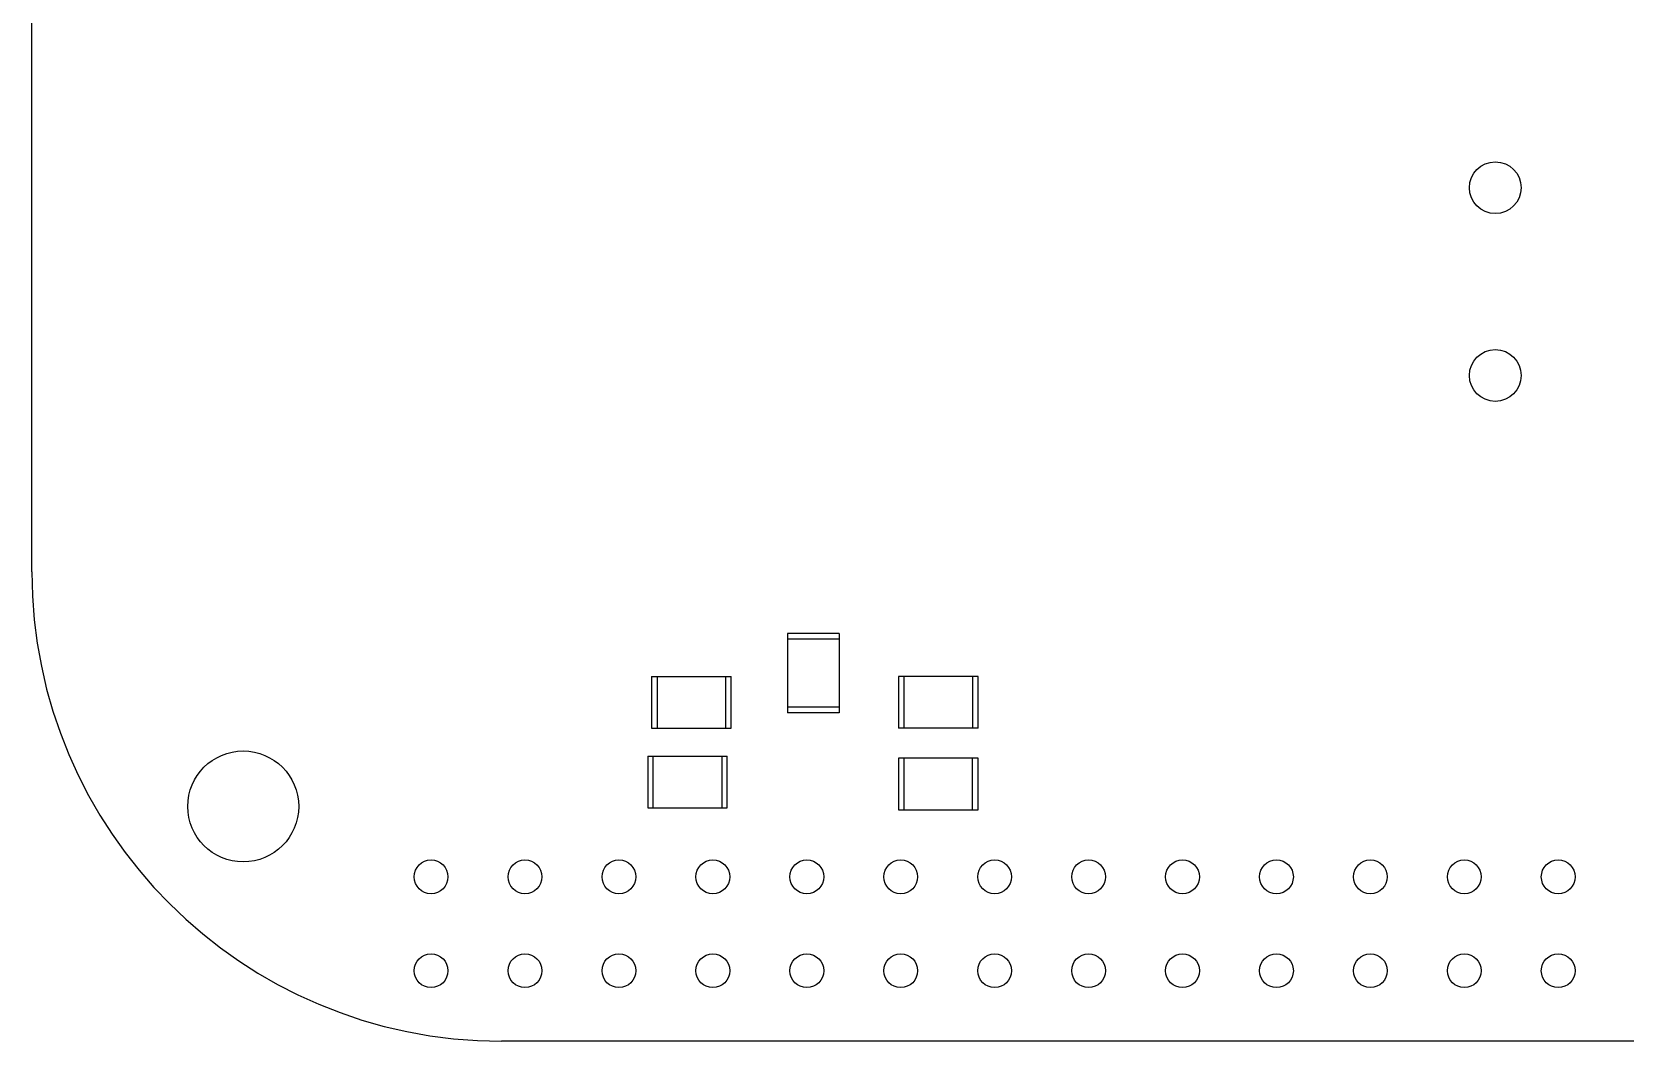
# Model space of a CAD drawing. Header units: millimetres. Extents: x -86.4 to 0, y 0 to 54.6.
# Drawn here: x -86.36 to -43.28, y 0 to 27.31 of the extents above; entities that cross this region are included whole.
import ezdxf

# ---------------------------------------------------------------- set-up
doc = ezdxf.new("R2010")
doc.units = ezdxf.units.MM

msp = doc.modelspace()

# ---------------------------------------------------------------- linework, layer by layer
at = {"color": 7, "linetype": 'Continuous', "lineweight": 25}
for p, q in [((-86.36, 12.7), (-86.36, 41.91)), ((-65.927, 11.032), (-65.927, 8.882)), ((-64.527, 11.032), (-65.927, 11.032)), ((-65.927, 10.882), (-64.527, 10.882)), ((-64.527, 11.032), (-64.527, 8.882)), ((-69.604, 9.869), (-67.454, 9.869)), ((-69.604, 9.869), (-69.604, 8.469)), ((-69.454, 9.869), (-69.454, 8.469)), ((-67.604, 9.869), (-67.604, 8.469)), ((-67.454, 8.469), (-67.454, 9.869)), ((-60.774, 9.869), (-62.924, 9.869)), ((-62.924, 9.869), (-62.924, 8.469)), ((-62.774, 8.469), (-62.774, 9.869)), ((-60.924, 9.869), (-60.924, 8.469)), ((-60.774, 8.469), (-60.774, 9.869)), ((-64.527, 9.032), (-65.927, 9.032)), ((-64.527, 8.882), (-65.927, 8.882)), ((-69.604, 8.469), (-67.454, 8.469)), ((-60.774, 8.469), (-62.924, 8.469)), ((-69.706, 7.71), (-67.556, 7.71)), ((-69.706, 7.71), (-69.706, 6.31)), ((-69.556, 6.31), (-69.556, 7.71)), ((-67.706, 7.71), (-67.706, 6.31)), ((-67.556, 6.31), (-67.556, 7.71)), ((-62.924, 7.66), (-62.924, 6.26)), ((-60.774, 7.66), (-62.924, 7.66)), ((-62.774, 6.26), (-62.774, 7.66)), ((-60.924, 6.26), (-60.924, 7.66)), ((-60.774, 6.26), (-60.774, 7.66)), ((-69.706, 6.31), (-67.556, 6.31)), ((-62.924, 6.26), (-60.774, 6.26)), ((-6.35, 0), (-73.66, 0))]:
    msp.add_line(p, q, dxfattribs=at)
for centre, radius in [((-46.787, 23.089), 0.7), ((-46.787, 18.009), 0.7), ((-80.645, 6.35), 1.5), ((-75.565, 4.445), 0.457), ((-73.025, 4.445), 0.457), ((-70.485, 4.445), 0.457), ((-67.945, 4.445), 0.457), ((-65.405, 4.445), 0.457), ((-62.865, 4.445), 0.457), ((-60.325, 4.445), 0.457), ((-57.785, 4.445), 0.457), ((-55.245, 4.445), 0.457), ((-52.705, 4.445), 0.457), ((-50.165, 4.445), 0.457), ((-47.625, 4.445), 0.457), ((-45.085, 4.445), 0.457), ((-75.565, 1.905), 0.457), ((-73.025, 1.905), 0.457), ((-70.485, 1.905), 0.457), ((-67.945, 1.905), 0.457), ((-65.405, 1.905), 0.457), ((-62.865, 1.905), 0.457), ((-60.325, 1.905), 0.457), ((-57.785, 1.905), 0.457), ((-55.245, 1.905), 0.457), ((-52.705, 1.905), 0.457), ((-50.165, 1.905), 0.457), ((-47.625, 1.905), 0.457), ((-45.085, 1.905), 0.457)]:
    msp.add_circle(centre, radius, dxfattribs=at)
msp.add_arc((-73.659, 12.701), 12.701, 180.004, 269.996, dxfattribs=at)

doc.saveas('drawing.dxf')
